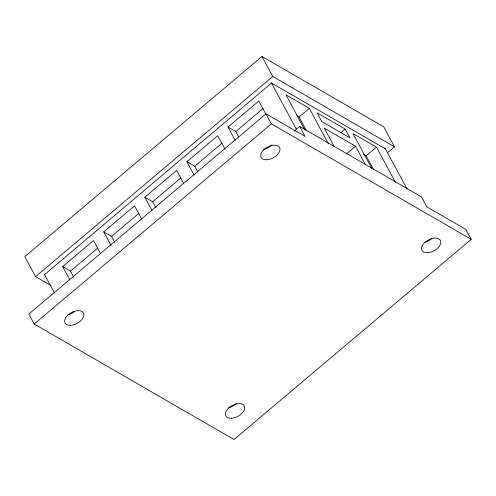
<?xml version="1.0" encoding="UTF-8"?>
<svg xmlns="http://www.w3.org/2000/svg" width="496" height="496" viewBox="0 0 496 496"><rect width="100%" height="100%" fill="white"/><g stroke="black" fill="none" stroke-linecap="round" stroke-linejoin="round"><path stroke-width="0.74" d="M387.413 152.83L394.512 146.841L383.749 126.852L261.981 56.476L24.8 256.655L35.563 276.644L50.952 285.535M35.563 276.644L272.744 76.458L394.512 146.841M44.597 274.567L271.51 83.049L385.473 148.918M69.986 280.11L62.688 266.563L93.49 240.566L100.421 253.437M111.054 245.446L103.757 231.899L134.565 205.902L141.49 218.773M152.123 210.781L144.832 197.234L176.657 170.37L183.588 183.241M194.221 175.255L186.924 161.702L217.732 135.706L225.023 149.259M235.29 140.591L227.999 127.038L258.8 101.041L266.092 114.595M62.688 266.563L70.494 271.07L97.811 248.019M103.757 231.899L111.563 236.412L138.88 213.354M144.832 197.234L152.638 201.748L180.928 177.866M186.924 161.702L194.73 166.216L222.047 143.164M227.999 127.038L235.805 131.552L263.116 108.5M299.646 126.424L305.021 136.412L265.992 113.857L28.818 314.036L34.193 324.031L234.019 439.524L471.2 239.345L465.818 229.35L426.789 206.795L421.414 196.8L299.646 126.424L294.32 130.913M34.193 324.031L271.374 123.851L471.2 239.345M297.048 115.853L299.057 117.013L309.324 108.345L328.296 143.573M341.242 132.469L345.235 129.096L349.94 137.845L321.842 121.601L317.13 112.859L345.235 129.096M346.406 153.94L355.539 146.239L365.614 164.957M363.512 154.262L366.184 155.812L376.452 147.145L395.424 182.373M309.324 108.345L285.907 94.81L304.879 130.039M376.452 147.145L353.04 133.61L371.64 168.163M355.539 146.239L324.316 128.191L334.391 146.909M384.859 147.783L407.241 189.342M366.184 155.812L373.482 169.359M299.057 117.013L306.354 130.56M261.981 56.476L272.744 76.458M271.269 82.596L296.211 128.923M265.992 113.857L271.374 123.851M235.805 131.552L238.719 136.97M194.73 166.216L197.65 171.635M152.638 201.748L155.918 207.843M111.563 236.412L114.849 242.507M70.494 271.07L73.78 277.171M44.355 274.108L54.622 293.186M74.716 311.37A10.484 6.113 -28.3 0 1 67.555 314.972M271.783 144.975A10.484 6.113 -28.3 0 1 263.667 149.457M431.625 238.787A10.484 6.113 -28.3 0 1 425.091 242.234M236.468 403.428A10.484 6.113 -28.3 0 1 228.352 407.91M266.612 159.78A10.484 6.113 -28.3 0 0 279.949 148.521A10.484 6.113 -28.3 0 0 264.498 149.073A10.484 6.113 -28.3 0 0 266.612 159.78M70.5 325.295A10.484 6.113 -28.3 0 0 83.843 314.042A10.484 6.113 -28.3 0 0 68.392 314.594A10.484 6.113 -28.3 0 0 70.5 325.295M231.297 418.233A10.484 6.113 -28.3 0 0 244.633 406.98A10.484 6.113 -28.3 0 0 229.189 407.532A10.484 6.113 -28.3 0 0 231.297 418.233M427.409 252.718A10.484 6.113 -28.3 0 0 440.746 241.459A10.484 6.113 -28.3 0 0 425.295 242.011A10.484 6.113 -28.3 0 0 427.409 252.718"/></g></svg>
